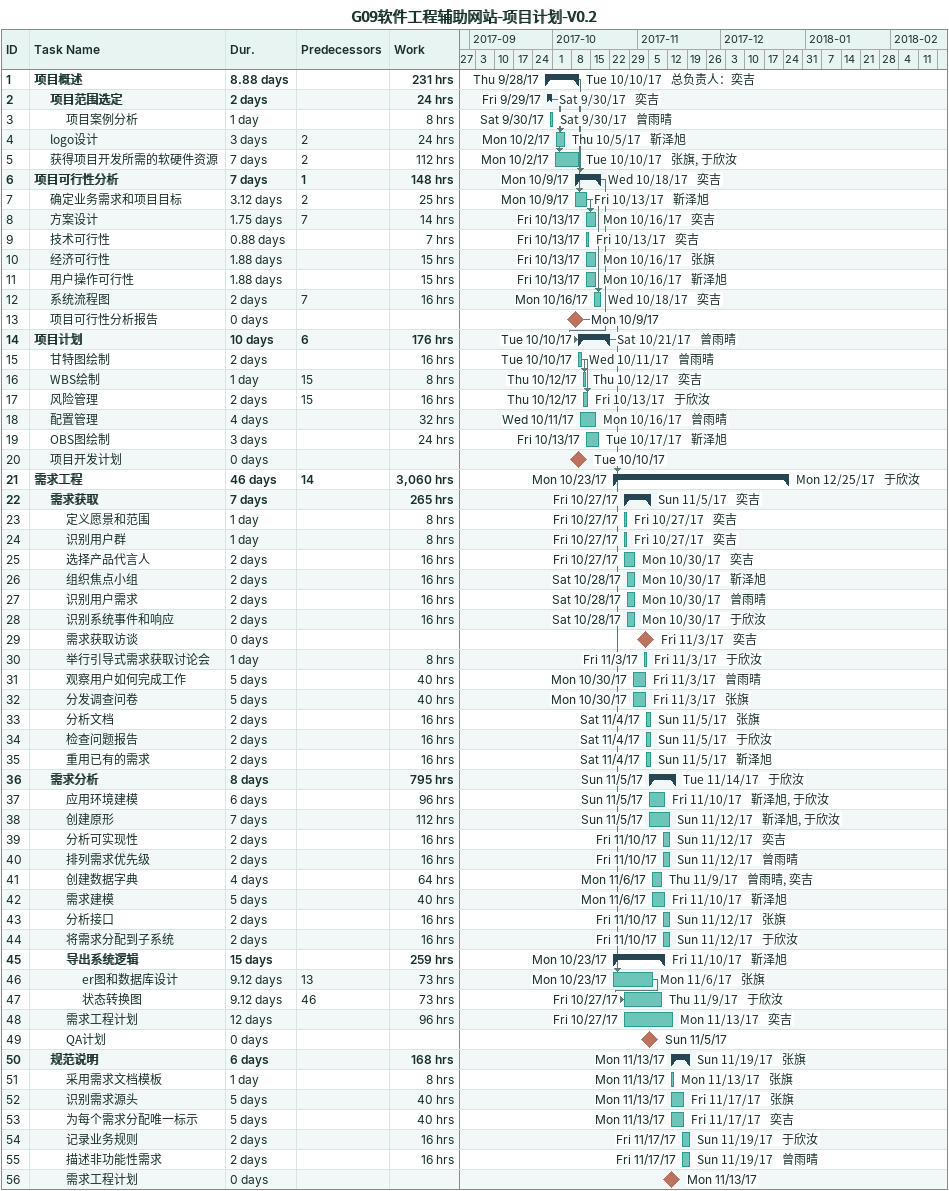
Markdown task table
G09软件工程辅助网站-项目计划-V0.2

| ID | Level | Task | Duration | Start | Finish | Predecessors | Resources | Work (h) |
|---|---|---|---|---|---|---|---|---|
| 1 | 1 | **项目概述** | 8.88d | 2017-09-28 | 2017-10-10 |  | 总负责人：奕吉 | 231 |
| 2 | 2 | **项目范围选定** | 2d | 2017-09-29 | 2017-09-30 |  | 奕吉 | 24 |
| 3 | 3 | 项目案例分析 | 1d | 2017-09-30 | 2017-09-30 |  | 曾雨晴 | 8 |
| 4 | 2 | logo设计 | 3d | 2017-10-02 | 2017-10-05 | 2 | 靳泽旭 | 24 |
| 5 | 2 | 获得项目开发所需的软硬件资源 | 7d | 2017-10-02 | 2017-10-10 | 2 | 张旗, 于欣汝 | 112 |
| 6 | 1 | **项目可行性分析** | 7d | 2017-10-09 | 2017-10-18 | 1 | 奕吉 | 148 |
| 7 | 2 | 确定业务需求和项目目标 | 3.12d | 2017-10-09 | 2017-10-13 | 2 | 靳泽旭 | 25 |
| 8 | 2 | 方案设计 | 1.75d | 2017-10-13 | 2017-10-16 | 7 | 奕吉 | 14 |
| 9 | 2 | 技术可行性 | 0.88d | 2017-10-13 | 2017-10-13 |  | 奕吉 | 7 |
| 10 | 2 | 经济可行性 | 1.88d | 2017-10-13 | 2017-10-16 |  | 张旗 | 15 |
| 11 | 2 | 用户操作可行性 | 1.88d | 2017-10-13 | 2017-10-16 |  | 靳泽旭 | 15 |
| 12 | 2 | 系统流程图 | 2d | 2017-10-16 | 2017-10-18 | 7 | 奕吉 | 16 |
| 13 | 2 | 项目可行性分析报告 | 0d | 2017-10-09 | 2017-10-09 |  |  |  |
| 14 | 1 | **项目计划** | 10d | 2017-10-10 | 2017-10-21 | 6 | 曾雨晴 | 176 |
| 15 | 2 | 甘特图绘制 | 2d | 2017-10-10 | 2017-10-11 |  | 曾雨晴 | 16 |
| 16 | 2 | WBS绘制 | 1d | 2017-10-12 | 2017-10-12 | 15 | 奕吉 | 8 |
| 17 | 2 | 风险管理 | 2d | 2017-10-12 | 2017-10-13 | 15 | 于欣汝 | 16 |
| 18 | 2 | 配置管理 | 4d | 2017-10-11 | 2017-10-16 |  | 曾雨晴 | 32 |
| 19 | 2 | OBS图绘制 | 3d | 2017-10-13 | 2017-10-17 |  | 靳泽旭 | 24 |
| 20 | 2 | 项目开发计划 | 0d | 2017-10-10 | 2017-10-10 |  |  |  |
| 21 | 1 | **需求工程** | 46d | 2017-10-23 | 2017-12-25 | 14 | 于欣汝 | 3060 |
| 22 | 2 | **需求获取** | 7d | 2017-10-27 | 2017-11-05 |  | 奕吉 | 265 |
| 23 | 3 | 定义愿景和范围 | 1d | 2017-10-27 | 2017-10-27 |  | 奕吉 | 8 |
| 24 | 3 | 识别用户群 | 1d | 2017-10-27 | 2017-10-27 |  | 奕吉 | 8 |
| 25 | 3 | 选择产品代言人 | 2d | 2017-10-27 | 2017-10-30 |  | 奕吉 | 16 |
| 26 | 3 | 组织焦点小组 | 2d | 2017-10-28 | 2017-10-30 |  | 靳泽旭 | 16 |
| 27 | 3 | 识别用户需求 | 2d | 2017-10-28 | 2017-10-30 |  | 曾雨晴 | 16 |
| 28 | 3 | 识别系统事件和响应 | 2d | 2017-10-28 | 2017-10-30 |  | 于欣汝 | 16 |
| 29 | 3 | 需求获取访谈 | 0d | 2017-11-03 | 2017-11-03 |  | 奕吉 |  |
| 30 | 3 | 举行引导式需求获取讨论会 | 1d | 2017-11-03 | 2017-11-03 |  | 于欣汝 | 8 |
| 31 | 3 | 观察用户如何完成工作 | 5d | 2017-10-30 | 2017-11-03 |  | 曾雨晴 | 40 |
| 32 | 3 | 分发调查问卷 | 5d | 2017-10-30 | 2017-11-03 |  | 张旗 | 40 |
| 33 | 3 | 分析文档 | 2d | 2017-11-04 | 2017-11-05 |  | 张旗 | 16 |
| 34 | 3 | 检查问题报告 | 2d | 2017-11-04 | 2017-11-05 |  | 于欣汝 | 16 |
| 35 | 3 | 重用已有的需求 | 2d | 2017-11-04 | 2017-11-05 |  | 靳泽旭 | 16 |
| 36 | 2 | **需求分析** | 8d | 2017-11-05 | 2017-11-14 |  | 于欣汝 | 795 |
| 37 | 3 | 应用环境建模 | 6d | 2017-11-05 | 2017-11-10 |  | 靳泽旭, 于欣汝 | 96 |
| 38 | 3 | 创建原形 | 7d | 2017-11-05 | 2017-11-12 |  | 靳泽旭, 于欣汝 | 112 |
| 39 | 3 | 分析可实现性 | 2d | 2017-11-10 | 2017-11-12 |  | 奕吉 | 16 |
| 40 | 3 | 排列需求优先级 | 2d | 2017-11-10 | 2017-11-12 |  | 曾雨晴 | 16 |
| 41 | 3 | 创建数据字典 | 4d | 2017-11-06 | 2017-11-09 |  | 曾雨晴, 奕吉 | 64 |
| 42 | 3 | 需求建模 | 5d | 2017-11-06 | 2017-11-10 |  | 靳泽旭 | 40 |
| 43 | 3 | 分析接口 | 2d | 2017-11-10 | 2017-11-12 |  | 张旗 | 16 |
| 44 | 3 | 将需求分配到子系统 | 2d | 2017-11-10 | 2017-11-12 |  | 于欣汝 | 16 |
| 45 | 3 | **导出系统逻辑** | 15d | 2017-10-23 | 2017-11-10 |  | 靳泽旭 | 259 |
| 46 | 4 | er图和数据库设计 | 9.12d | 2017-10-23 | 2017-11-06 | 13 | 张旗 | 73 |
| 47 | 4 | 状态转换图 | 9.12d | 2017-10-27 | 2017-11-09 | 46 | 于欣汝 | 73 |
| 48 | 3 | 需求工程计划 | 12d | 2017-10-27 | 2017-11-13 |  | 奕吉 | 96 |
| 49 | 3 | QA计划 | 0d | 2017-11-05 | 2017-11-05 |  |  |  |
| 50 | 2 | **规范说明** | 6d | 2017-11-13 | 2017-11-19 |  | 张旗 | 168 |
| 51 | 3 | 采用需求文档模板 | 1d | 2017-11-13 | 2017-11-13 |  | 张旗 | 8 |
| 52 | 3 | 识别需求源头 | 5d | 2017-11-13 | 2017-11-17 |  | 张旗 | 40 |
| 53 | 3 | 为每个需求分配唯一标示 | 5d | 2017-11-13 | 2017-11-17 |  | 奕吉 | 40 |
| 54 | 3 | 记录业务规则 | 2d | 2017-11-17 | 2017-11-19 |  | 于欣汝 | 16 |
| 55 | 3 | 描述非功能性需求 | 2d | 2017-11-17 | 2017-11-19 |  | 曾雨晴 | 16 |
| 56 | 3 | 需求工程计划 | 0d | 2017-11-13 | 2017-11-13 |  |  |  |
